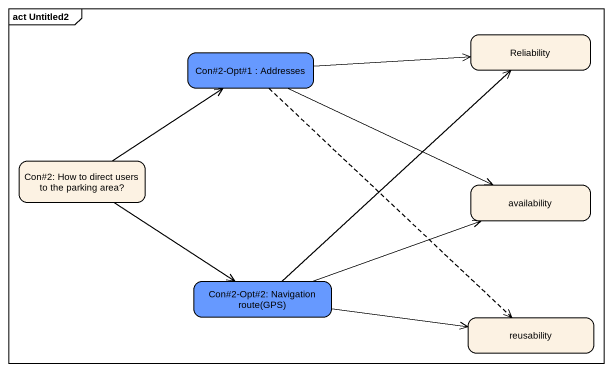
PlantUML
@startuml
mainframe act Untitled2
hide empty description
state "Con#2-Opt#1 : Addresses" as Con_2_Opt_1_Addresses #6699FF
state Reliability
state "Con#2: How to direct users to the parking area?" as Con_2_How_to_direct_users
state availability
state "Con#2-Opt#2: Navigation route(GPS)" as Con_2_Opt_2_Navigation #6699FF
state reusability
Con_2_Opt_1_Addresses -right-> Reliability
Con_2_Opt_1_Addresses -right-> availability
Con_2_Opt_1_Addresses -[dashed]-> reusability
Con_2_How_to_direct_users -up-> Con_2_Opt_1_Addresses
Con_2_How_to_direct_users --> Con_2_Opt_2_Navigation
Con_2_Opt_2_Navigation -up-> Reliability
Con_2_Opt_2_Navigation -right-> availability
Con_2_Opt_2_Navigation -right-> reusability
@enduml
